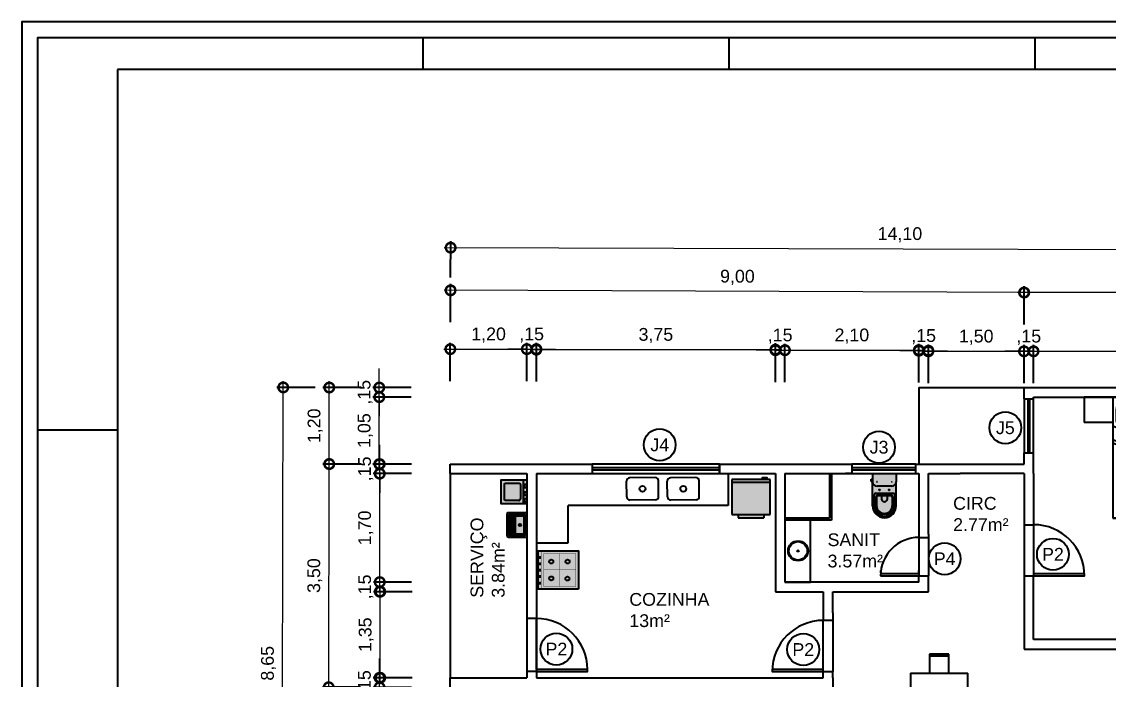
# Model space of a CAD drawing. Header units: metres. Extents: x -202116 to 907, y 1 to 978226.
# Drawn here: x -6.03 to 11.01, y 17.83 to 28.13 of the extents above; entities that cross this region are included whole.
import ezdxf
from ezdxf.enums import TextEntityAlignment as Align

# ---------------------------------------------------------------- set-up
doc = ezdxf.new("R2010")
doc.units = ezdxf.units.M
doc.header["$LTSCALE"] = 0.25
doc.linetypes.add('DIVIDE', pattern=[31.75, 12.7, -6.35, 0, -6.35, 0, -6.35])
doc.layers.add('0_MRG_AUX', color=7, linetype='Continuous', true_color=0xecbcd1, plot=False)
for name, color, linetype in [('ARQ_ALV CT', 5, 'Continuous'), ('ARQ_ALV VS', 2, 'Continuous'), ('ARQ_ESQ CT', 30, 'Continuous'), ('ARQ_MOB 01', 1, 'Continuous'), ('ARQ_MOB 02', 2, 'Continuous'), ('ARQ_PISO', 1, 'Continuous'), ('ARQ_PROJ SUP', 1, 'DIVIDE'), ('ARQ_SAN 01', 1, 'Continuous'), ('ARQ_SAN 02', 2, 'Continuous'), ('ARQ_TXT 01', 1, 'Continuous'), ('MRG_EXTERNA', 1, 'Continuous'), ('MRG_INTERNA', 2, 'Continuous'), ('SIMB_02', 2, 'Continuous'), ('SIMB_TXT', 1, 'Continuous')]:
    doc.layers.add(name, color=color, linetype=linetype)
doc.layers.add('ARQ_COTA_AZUL', color=5, linetype='Continuous', lineweight=20, true_color=0x0000ff)
doc.styles.add('Annot_2.0mm', font='arial.ttf', dxfattribs={"height": 2})
doc.styles.add('cota', font='arial.ttf')
doc.styles.add('SIMB', font='arial.ttf')
doc.dimstyles.new('Info 01 - annot', dxfattribs={"dimtxt": 2, "dimasz": 3, "dimexe": 1, "dimexo": 1, "dimgap": 1, "dimtad": 1, "dimzin": 4, "dimtxsty": 'cota', "dimblk": 'DOTSMALL', "dimcen": 2, "dimdle": 1, "dimclrd": 256, "dimclre": 256, "dimclrt": 1, "dimazin": 2, "dimtfac": 0.09, "dimtix": 1, "dimtmove": 2, "dimatfit": 2, "dimfxl": 5, "dimfxlon": 1, "dimtolj": 1, "dimtzin": 4, "dimlwd": -1, "dimarcsym": 1})

# ---------------------------------------------------------------- blocks, each defined once
blk = doc.blocks.new('GEL60')
at = {"true_color": 0xffffff}
h = blk.add_hatch(color=7, dxfattribs=at)
h.dxf.hatch_style = 1
h.paths.add_polyline_path([(0.6, 0.55), (0.55, 0.55), (0.55, 0.58), (0.48, 0.58), (0.48, 0.55), (0, 0.55), (0, 0), (0.1, 0), (0.1, -0.05), (0.5, -0.05), (0.5, 0), (0.6, 0)])
at = {"layer": 'ARQ_MOB 02'}
for p, q in [((0, 0.55), (0, 0)), ((0.6, 0.55), (0, 0.55)), ((0.6, 0), (0.6, 0.55)), ((0.6, 0.5), (0, 0.5)), ((0, 0), (0.6, 0)), ((0.1, 0), (0.1, -0.05)), ((0.5, 0), (0.5, -0.05)), ((0.1, -0.05), (0.5, -0.05))]:
    blk.add_line(p, q, dxfattribs=at)
blk.add_lwpolyline([(0.55, 0.55), (0.48, 0.55), (0.48, 0.58), (0.55, 0.58)], close=True, dxfattribs=at)
blk = doc.blocks.new('fogão_01')
at = {"true_color": 0xffffff}
h = blk.add_hatch(color=7, dxfattribs=at)
h.dxf.hatch_style = 1
h.paths.add_polyline_path([(0, -0.3), (-0.632, -0.3), (-0.632, 0.3), (0, 0.3)])
blk.add_lwpolyline([(0, -0.3), (-0.632, -0.3), (-0.632, 0.3), (0, 0.3)], close=True)
for points, const_width in [([(-0.585, 0.218), (-0.615, 0.218), (-0.615, 0.176), (-0.585, 0.176)], 0.005), ([(-0.585, -0.3), (-0.585, 0.3)], 0.005), ([(-0.542, 0.261), (-0.041, 0.261), (-0.041, -0.257), (-0.54, -0.257), (-0.54, 0.261)], 0.0045), ([(-0.3, 0.261), (-0.3, -0.257)], 0.0045), ([(-0.585, 0.118), (-0.615, 0.118), (-0.615, 0.076), (-0.585, 0.076)], 0.005), ([(-0.585, 0.018), (-0.615, 0.018), (-0.615, -0.024), (-0.585, -0.024)], 0.005), ([(-0.54, 0.002), (-0.044, 0.002)], 0.0045), ([(-0.439, 0.146), (-0.453, 0.161)], 0.0045), ([(-0.438, 0.12), (-0.453, 0.105)], 0.0045), ([(-0.412, 0.147), (-0.397, 0.161)], 0.0045), ([(-0.412, 0.12), (-0.397, 0.105)], 0.0045), ([(-0.183, 0.146), (-0.197, 0.161)], 0.0045), ([(-0.182, 0.12), (-0.197, 0.105)], 0.0045), ([(-0.156, 0.147), (-0.141, 0.161)], 0.0045), ([(-0.155, 0.12), (-0.141, 0.105)], 0.0045), ([(-0.585, -0.082), (-0.615, -0.082), (-0.615, -0.124), (-0.585, -0.124)], 0.005), ([(-0.439, -0.118), (-0.453, -0.104)], 0.0045), ([(-0.438, -0.145), (-0.453, -0.16)], 0.0045), ([(-0.412, -0.118), (-0.397, -0.103)], 0.0045), ([(-0.412, -0.145), (-0.397, -0.159)], 0.0045), ([(-0.185, -0.121), (-0.2, -0.106)], 0.0045), ([(-0.185, -0.148), (-0.199, -0.162)], 0.0045), ([(-0.158, -0.121), (-0.144, -0.106)], 0.0045), ([(-0.158, -0.147), (-0.144, -0.162)], 0.0045), ([(-0.585, -0.182), (-0.615, -0.182), (-0.615, -0.224), (-0.585, -0.224)], 0.005)]:
    blk.add_lwpolyline(points, dxfattribs=dict(const_width=const_width))
for points in [[(-0.603, 0.215), (-0.603, 0.176)], [(-0.603, 0.115), (-0.603, 0.076)], [(-0.603, 0.015), (-0.603, -0.024)], [(-0.603, -0.085), (-0.603, -0.124)], [(-0.603, -0.185), (-0.603, -0.224)]]:
    blk.add_lwpolyline(points)
for centre in [(-0.425, 0.133), (-0.169, 0.133), (-0.425, -0.131), (-0.172, -0.134)]:
    blk.add_circle(centre, 0.0314)
blk = doc.blocks.new('VASO_BELL')
at = {"true_color": 0xffffff}
h = blk.add_hatch(color=7, dxfattribs=at)
h.dxf.hatch_style = 1
edge = h.paths.add_edge_path()
edge.add_line((0, 0), (0.37, 0))
edge.add_line((0.37, 0), (0.37, -0.126))
edge.add_line((0.37, -0.126), (0.37, -0.505))
edge.add_arc((0.185, -0.505), 0.185, 180, 360, ccw=False)
edge.add_line((0, -0.505), (0, -0.126))
edge.add_line((0, -0.126), (0, 0))
h = blk.add_hatch(color=7, dxfattribs=at)
h.dxf.hatch_style = 1
h.paths.add_polyline_path([(-0.007, -0.086), (-0.022, -0.086), (-0.022, -0.121), (-0.007, -0.121)])
h = blk.add_hatch(color=7, dxfattribs=at)
h.dxf.hatch_style = 1
h.paths.add_polyline_path([(0, -0.089), (-0.007, -0.089), (-0.007, -0.117), (0, -0.117)])
at = {"layer": 'ARQ_SAN 01'}
for p, q in [((0.082, -0.336), (0.288, -0.336)), ((0.056, -0.361), (0.056, -0.505)), ((0.062, -0.361), (0.062, -0.505)), ((0.082, -0.342), (0.288, -0.342)), ((0.141, -0.353), (0.141, -0.406)), ((0.229, -0.353), (0.229, -0.406)), ((0.308, -0.361), (0.308, -0.505)), ((0.314, -0.361), (0.314, -0.505))]:
    blk.add_line(p, q, dxfattribs=at)
for centre in [(0.11, -0.255), (0.26, -0.255)]:
    blk.add_circle(centre, 0.0075, dxfattribs=at)
for centre, radius, start, end in [((0.082, -0.361), 0.025, 90, 180), ((0.288, -0.361), 0.025, 0, 90), ((0.185, -0.505), 0.129, 179.7773, 0.2227), ((0.082, -0.361), 0.019, 90, 180), ((0.185, -0.499), 0.123, 182.6006, 357.3994), ((0.191, -0.592), 0.244, 91.4264, 101.8331), ((0.168, -0.406), 0.027, 180, 229.1678), ((0.185, -0.386), 0.053, 229.1678, 310.8322), ((0.179, -0.592), 0.244, 78.1669, 88.5736), ((0.202, -0.406), 0.027, 310.8322, 0), ((0.288, -0.361), 0.019, 0, 90)]:
    blk.add_arc(centre, radius, start, end, dxfattribs=at)
at = {"layer": 'ARQ_SAN 02'}
for p, q in [((0, 0), (0, -0.126)), ((0, 0), (0.37, 0)), ((0.37, 0), (0.37, -0.126)), ((-0.022, -0.086), (-0.007, -0.086)), ((-0.022, -0.121), (-0.022, -0.086)), ((-0.022, -0.121), (-0.007, -0.121)), ((-0.007, -0.121), (-0.007, -0.086)), ((0, -0.089), (-0.007, -0.089)), ((0, -0.117), (-0.007, -0.117)), ((0, -0.505), (0, -0.126)), ((0.37, -0.505), (0.37, -0.126)), ((0.026, -0.331), (0.026, -0.505)), ((0.051, -0.306), (0.319, -0.306)), ((0.301, -0.195), (0.069, -0.195)), ((0.344, -0.331), (0.344, -0.505))]:
    blk.add_line(p, q, dxfattribs=at)
for centre, radius, start, end in [((0.069, -0.126), 0.069, 180, 270), ((0.301, -0.126), 0.069, 270, 0), ((0.051, -0.331), 0.025, 90, 180), ((0.319, -0.331), 0.025, 0, 90), ((0.185, -0.505), 0.185, 180, 0), ((0.185, -0.505), 0.159, 180, 0)]:
    blk.add_arc(centre, radius, start, end, dxfattribs=at)
blk = doc.blocks.new('CAMA 180 (1)')
at = {"layer": 'ARQ_MOB 01'}
for p, q in [((0.4, 1.15), (0, 1.15)), ((0, 0.7), (0, 1.15)), ((0.4, 0.7), (0.4, 1.15)), ((1.9, 0.7), (0, 0.7)), ((0, 0.7), (0, -0.7)), ((0.452, -0.7), (1.026, 0.7)), ((0.665, -0.7), (1.239, 0.7)), ((0.718, -0.7), (1.292, 0.7)), ((1.9, -0.7), (1.9, 0.7)), ((1.9, 0.7), (1.9, -0.7)), ((0.1, 0.15), (0.1, 0.55)), ((0.2, 0.65), (0.35, 0.65)), ((0.45, 0.15), (0.45, 0.55)), ((0.2, 0.05), (0.35, 0.05)), ((0.1, -0.15), (0.1, -0.55)), ((0.2, -0.05), (0.35, -0.05)), ((0.45, -0.15), (0.45, -0.55)), ((0.2, -0.65), (0.35, -0.65)), ((0, -0.7), (1.9, -0.7)), ((0, -0.7), (0, -1.15)), ((0.4, -0.7), (0.4, -1.15)), ((0, -1.15), (0.4, -1.15))]:
    blk.add_line(p, q, dxfattribs=at)
for centre, start, end in [((0.2, 0.55), 90, 180), ((0.35, 0.55), 0, 90), ((0.2, 0.15), 180, 270), ((0.35, 0.15), 270, 0), ((0.2, -0.15), 90, 180), ((0.35, -0.15), 0, 90), ((0.2, -0.55), 180, 270), ((0.35, -0.55), 270, 0)]:
    blk.add_arc(centre, 0.1, start, end, dxfattribs=at)
blk = doc.blocks.new('PIA')
at = {"layer": 'ARQ_MOB 01'}
for p, q in [((-0.00035, 0.0002), (-0.00035, -0.0002)), ((-0.00005, 0.00025), (-0.0003, 0.00025)), ((0, 0.0002), (0, -0.0002)), ((-0.00005, -0.00025), (-0.0003, -0.00025))]:
    blk.add_line(p, q, dxfattribs=at)
blk.add_circle((-0.000175, 0), 0.0000461, dxfattribs=at)
for centre, start, end in [((-0.0003, 0.0002), 90, 180), ((-0.00005, 0.0002), 0, 90), ((-0.0003, -0.0002), 180, 270), ((-0.00005, -0.0002), 270, 0)]:
    blk.add_arc(centre, 0.00005, start, end, dxfattribs=at)
blk = doc.blocks.new('M6')
for p, q in [((-0.001238, 0), (-0.001238, 0.0003)), ((-0.001238, 0.0003), (-0.000938, 0.0003)), ((-0.001238, 0.00027), (-0.000938, 0.00027)), ((-0.000938, 0.0003), (-0.000938, 0)), ((-0.00055, 0.0003), (-0.00055, 0)), ((-0.00025, 0.0003), (-0.00055, 0.0003)), ((-0.00025, 0.00027), (-0.00055, 0.00027)), ((-0.00025, 0), (-0.00025, 0.0003)), ((0, 0), (-0.001488, 0)), ((-0.001488, -0.0009), (-0.001488, 0)), ((0, -0.0009), (0, 0)), ((-0.001488, -0.0003), (-0.001788, -0.0003)), ((-0.001788, -0.0003), (-0.001788, -0.0006)), ((-0.001757, -0.0003), (-0.001757, -0.0006)), ((0, -0.0003), (0.0003, -0.0003)), ((0.00027, -0.0003), (0.00027, -0.0006)), ((0.0003, -0.0003), (0.0003, -0.0006)), ((-0.001788, -0.0006), (-0.001488, -0.0006)), ((0.0003, -0.0006), (0, -0.0006)), ((-0.001488, -0.0009), (0, -0.0009)), ((-0.001238, -0.0009), (-0.001238, -0.0012)), ((-0.000938, -0.0012), (-0.000938, -0.0009)), ((-0.00055, -0.0012), (-0.00055, -0.0009)), ((-0.00025, -0.0009), (-0.00025, -0.0012)), ((-0.001238, -0.00117), (-0.000938, -0.00117)), ((-0.00025, -0.00117), (-0.00055, -0.00117)), ((-0.001238, -0.0012), (-0.000938, -0.0012)), ((-0.00025, -0.0012), (-0.00055, -0.0012))]:
    blk.add_line(p, q)
blk = doc.blocks.new('_DotSmall')
at = {"color": 0, "linetype": 'ByBlock', "const_width": 0.5}
blk.add_lwpolyline([(-0.0625, 0, 1), (0.0625, 0, 1)], format="xyb", close=True, dxfattribs=at)
blk = doc.blocks.new('*D47')
at = {"layer": 'ARQ_COTA_AZUL', "lineweight": -2, "transparency": 16777216}
for p, q in [((0.692, 11.31), (0.692, 10.71)), ((3.292, 11.31), (3.292, 10.71))]:
    blk.add_line(p, q, dxfattribs=at)
at = {"layer": 'ARQ_COTA_AZUL', "transparency": 16777216}
blk.add_line((3.392, 10.81), (0.592, 10.81), dxfattribs=at)
at = {"layer": 'ARQ_COTA_AZUL', "transparency": 16777216, "xscale": 0.3, "yscale": 0.3, "zscale": 0.3, "rotation": 180}
blk.add_blockref('_DotSmall', (0.692, 10.81), dxfattribs=at)
at = {"layer": 'ARQ_COTA_AZUL', "transparency": 16777216, "xscale": 0.3, "yscale": 0.3, "zscale": 0.3}
blk.add_blockref('_DotSmall', (3.292, 10.81), dxfattribs=at)
at = {"layer": 'ARQ_COTA_AZUL', "color": 1, "transparency": 16777216, "insert": (1.992, 11.03), "char_height": 0.2, "attachment_point": 5, "style": 'cota'}
blk.add_mtext('\\A1;2,60', dxfattribs=at)
blk = doc.blocks.new('*D53')
at = {"layer": 'ARQ_COTA_AZUL', "transparency": 16777216}
for p, q in [((-0.418, 17.848), (-0.418, 18.148)), ((-0.418, 17.698), (-0.418, 17.848)), ((-0.418, 17.698), (-0.418, 17.398))]:
    blk.add_line(p, q, dxfattribs=at)
at = {"layer": 'ARQ_COTA_AZUL', "lineweight": -2, "transparency": 16777216}
for p, q in [((0.082, 17.848), (-0.518, 17.848)), ((0.082, 17.698), (-0.518, 17.698))]:
    blk.add_line(p, q, dxfattribs=at)
at = {"layer": 'ARQ_COTA_AZUL', "transparency": 16777216, "xscale": 0.3, "yscale": 0.3, "zscale": 0.3}
for p, rotation in [((-0.418, 17.848), 270), ((-0.418, 17.698), 90)]:
    blk.add_blockref('_DotSmall', p, dxfattribs=dict(at, rotation=rotation))
at = {"layer": 'ARQ_COTA_AZUL', "color": 1, "transparency": 16777216, "insert": (-0.638, 17.773), "char_height": 0.2, "attachment_point": 5, "rotation": 90, "style": 'cota'}
blk.add_mtext('\\A1;,15', dxfattribs=at)
blk = doc.blocks.new('*D54')
at = {"layer": 'ARQ_COTA_AZUL', "transparency": 16777216}
blk.add_line((-0.407, 17.748), (-0.407, 19.298), dxfattribs=at)
at = {"layer": 'ARQ_COTA_AZUL', "lineweight": -2, "transparency": 16777216}
for p, q in [((0.093, 19.198), (-0.507, 19.198)), ((0.093, 17.848), (-0.507, 17.848))]:
    blk.add_line(p, q, dxfattribs=at)
at = {"layer": 'ARQ_COTA_AZUL', "transparency": 16777216, "xscale": 0.3, "yscale": 0.3, "zscale": 0.3}
for p, rotation in [((-0.407, 19.198), 90), ((-0.407, 17.848), 270)]:
    blk.add_blockref('_DotSmall', p, dxfattribs=dict(at, rotation=rotation))
at = {"layer": 'ARQ_COTA_AZUL', "color": 1, "transparency": 16777216, "insert": (-0.627, 18.523), "char_height": 0.2, "attachment_point": 5, "rotation": 90, "style": 'cota'}
blk.add_mtext('\\A1;1,35', dxfattribs=at)
blk = doc.blocks.new('*D55')
at = {"layer": 'ARQ_COTA_AZUL', "transparency": 16777216}
for p, q in [((-0.415, 19.348), (-0.415, 19.648)), ((-0.415, 19.198), (-0.415, 19.348)), ((-0.415, 19.198), (-0.415, 18.898))]:
    blk.add_line(p, q, dxfattribs=at)
at = {"layer": 'ARQ_COTA_AZUL', "lineweight": -2, "transparency": 16777216}
for p, q in [((0.085, 19.348), (-0.515, 19.348)), ((0.085, 19.198), (-0.515, 19.198))]:
    blk.add_line(p, q, dxfattribs=at)
at = {"layer": 'ARQ_COTA_AZUL', "transparency": 16777216, "xscale": 0.3, "yscale": 0.3, "zscale": 0.3}
for p, rotation in [((-0.415, 19.348), 270), ((-0.415, 19.198), 90)]:
    blk.add_blockref('_DotSmall', p, dxfattribs=dict(at, rotation=rotation))
at = {"layer": 'ARQ_COTA_AZUL', "color": 1, "transparency": 16777216, "insert": (-0.635, 19.273), "char_height": 0.2, "attachment_point": 5, "rotation": 90, "style": 'cota'}
blk.add_mtext('\\A1;,15', dxfattribs=at)
blk = doc.blocks.new('*D56')
at = {"layer": 'ARQ_COTA_AZUL', "transparency": 16777216}
blk.add_line((-0.415, 19.248), (-0.415, 21.148), dxfattribs=at)
at = {"layer": 'ARQ_COTA_AZUL', "lineweight": -2, "transparency": 16777216}
for p, q in [((0.085, 21.048), (-0.515, 21.048)), ((0.085, 19.348), (-0.515, 19.348))]:
    blk.add_line(p, q, dxfattribs=at)
at = {"layer": 'ARQ_COTA_AZUL', "transparency": 16777216, "xscale": 0.3, "yscale": 0.3, "zscale": 0.3}
for p, rotation in [((-0.415, 21.048), 90), ((-0.415, 19.348), 270)]:
    blk.add_blockref('_DotSmall', p, dxfattribs=dict(at, rotation=rotation))
at = {"layer": 'ARQ_COTA_AZUL', "color": 1, "transparency": 16777216, "insert": (-0.635, 20.198), "char_height": 0.2, "attachment_point": 5, "rotation": 90, "style": 'cota'}
blk.add_mtext('\\A1;1,70', dxfattribs=at)
blk = doc.blocks.new('*D57')
at = {"layer": 'ARQ_COTA_AZUL', "transparency": 16777216}
for p, q in [((-0.416, 21.198), (-0.416, 21.498)), ((-0.416, 21.048), (-0.416, 21.198)), ((-0.416, 21.048), (-0.416, 20.748))]:
    blk.add_line(p, q, dxfattribs=at)
at = {"layer": 'ARQ_COTA_AZUL', "lineweight": -2, "transparency": 16777216}
for p, q in [((0.084, 21.198), (-0.516, 21.198)), ((0.084, 21.048), (-0.516, 21.048))]:
    blk.add_line(p, q, dxfattribs=at)
at = {"layer": 'ARQ_COTA_AZUL', "transparency": 16777216, "xscale": 0.3, "yscale": 0.3, "zscale": 0.3}
for p, rotation in [((-0.416, 21.198), 270), ((-0.416, 21.048), 90)]:
    blk.add_blockref('_DotSmall', p, dxfattribs=dict(at, rotation=rotation))
at = {"layer": 'ARQ_COTA_AZUL', "color": 1, "transparency": 16777216, "insert": (-0.636, 21.123), "char_height": 0.2, "attachment_point": 5, "rotation": 90, "style": 'cota'}
blk.add_mtext('\\A1;,15', dxfattribs=at)
blk = doc.blocks.new('*D58')
at = {"layer": 'ARQ_COTA_AZUL', "transparency": 16777216}
blk.add_line((-0.422, 21.098), (-0.422, 22.348), dxfattribs=at)
at = {"layer": 'ARQ_COTA_AZUL', "lineweight": -2, "transparency": 16777216}
for p, q in [((0.078, 22.248), (-0.522, 22.248)), ((0.078, 21.198), (-0.522, 21.198))]:
    blk.add_line(p, q, dxfattribs=at)
at = {"layer": 'ARQ_COTA_AZUL', "transparency": 16777216, "xscale": 0.3, "yscale": 0.3, "zscale": 0.3}
for p, rotation in [((-0.422, 22.248), 90), ((-0.422, 21.198), 270)]:
    blk.add_blockref('_DotSmall', p, dxfattribs=dict(at, rotation=rotation))
at = {"layer": 'ARQ_COTA_AZUL', "color": 1, "transparency": 16777216, "insert": (-0.642, 21.723), "char_height": 0.2, "attachment_point": 5, "rotation": 90, "style": 'cota'}
blk.add_mtext('\\A1;1,05', dxfattribs=at)
blk = doc.blocks.new('*D59')
at = {"layer": 'ARQ_COTA_AZUL', "transparency": 16777216}
for p, q in [((-0.423, 22.398), (-0.423, 22.698)), ((-0.423, 22.248), (-0.423, 22.398)), ((-0.423, 22.248), (-0.423, 21.948))]:
    blk.add_line(p, q, dxfattribs=at)
at = {"layer": 'ARQ_COTA_AZUL', "lineweight": -2, "transparency": 16777216}
for p, q in [((0.077, 22.398), (-0.523, 22.398)), ((0.077, 22.248), (-0.523, 22.248))]:
    blk.add_line(p, q, dxfattribs=at)
at = {"layer": 'ARQ_COTA_AZUL', "transparency": 16777216, "xscale": 0.3, "yscale": 0.3, "zscale": 0.3}
for p, rotation in [((-0.423, 22.398), 270), ((-0.423, 22.248), 90)]:
    blk.add_blockref('_DotSmall', p, dxfattribs=dict(at, rotation=rotation))
at = {"layer": 'ARQ_COTA_AZUL', "color": 1, "transparency": 16777216, "insert": (-0.643, 22.323), "char_height": 0.2, "attachment_point": 5, "rotation": 90, "style": 'cota'}
blk.add_mtext('\\A1;,15', dxfattribs=at)
blk = doc.blocks.new('*D62')
at = {"layer": 'ARQ_COTA_AZUL', "lineweight": -2, "transparency": 16777216}
for p, q in [((-0.708, 21.199), (-1.308, 21.2)), ((-0.716, 17.699), (-1.316, 17.7))]:
    blk.add_line(p, q, dxfattribs=at)
at = {"layer": 'ARQ_COTA_AZUL', "transparency": 16777216}
blk.add_line((-1.216, 17.6), (-1.207, 21.3), dxfattribs=at)
at = {"layer": 'ARQ_COTA_AZUL', "transparency": 16777216, "xscale": 0.3, "yscale": 0.3, "zscale": 0.3}
for p, rotation in [((-1.208, 21.2), 89.86555101301064), ((-1.216, 17.7), 269.8655510130106)]:
    blk.add_blockref('_DotSmall', p, dxfattribs=dict(at, rotation=rotation))
at = {"layer": 'ARQ_COTA_AZUL', "color": 1, "transparency": 16777216, "insert": (-1.432, 19.45), "char_height": 0.2, "attachment_point": 5, "rotation": 89.8656, "style": 'cota'}
blk.add_mtext('\\A1;3,50', dxfattribs=at)
blk = doc.blocks.new('*D63')
at = {"layer": 'ARQ_COTA_AZUL', "lineweight": -2, "transparency": 16777216}
for p, q in [((-0.707, 22.398), (-1.307, 22.398)), ((-0.707, 21.198), (-1.307, 21.198))]:
    blk.add_line(p, q, dxfattribs=at)
at = {"layer": 'ARQ_COTA_AZUL', "transparency": 16777216}
blk.add_line((-1.207, 21.098), (-1.207, 22.498), dxfattribs=at)
at = {"layer": 'ARQ_COTA_AZUL', "transparency": 16777216, "xscale": 0.3, "yscale": 0.3, "zscale": 0.3}
for p, rotation in [((-1.207, 22.398), 90), ((-1.207, 21.198), 270)]:
    blk.add_blockref('_DotSmall', p, dxfattribs=dict(at, rotation=rotation))
at = {"layer": 'ARQ_COTA_AZUL', "color": 1, "transparency": 16777216, "insert": (-1.428, 21.798), "char_height": 0.2, "attachment_point": 5, "rotation": 90, "style": 'cota'}
blk.add_mtext('\\A1;1,20', dxfattribs=at)
blk = doc.blocks.new('*D64')
at = {"layer": 'ARQ_COTA_AZUL', "lineweight": -2, "transparency": 16777216}
for p, q in [((-1.429, 22.399), (-2.029, 22.4)), ((-1.448, 13.748), (-2.048, 13.749))]:
    blk.add_line(p, q, dxfattribs=at)
at = {"layer": 'ARQ_COTA_AZUL', "transparency": 16777216}
blk.add_line((-1.948, 13.649), (-1.928, 22.5), dxfattribs=at)
at = {"layer": 'ARQ_COTA_AZUL', "transparency": 16777216, "xscale": 0.3, "yscale": 0.3, "zscale": 0.3}
for p, rotation in [((-1.929, 22.4), 89.87194185403985), ((-1.948, 13.749), 269.8719418540398)]:
    blk.add_blockref('_DotSmall', p, dxfattribs=dict(at, rotation=rotation))
at = {"layer": 'ARQ_COTA_AZUL', "color": 1, "transparency": 16777216, "insert": (-2.159, 18.075), "char_height": 0.2, "attachment_point": 5, "rotation": 89.8719, "style": 'cota'}
blk.add_mtext('\\A1;8,65', dxfattribs=at)
blk = doc.blocks.new('*D65')
at = {"layer": 'ARQ_COTA_AZUL', "lineweight": -2, "transparency": 16777216}
for p, q in [((0.692, 22.5), (0.692, 23.1)), ((1.892, 22.5), (1.892, 23.1))]:
    blk.add_line(p, q, dxfattribs=at)
at = {"layer": 'ARQ_COTA_AZUL', "transparency": 16777216}
blk.add_line((0.592, 23), (1.992, 23), dxfattribs=at)
at = {"layer": 'ARQ_COTA_AZUL', "transparency": 16777216, "xscale": 0.3, "yscale": 0.3, "zscale": 0.3, "rotation": 180}
blk.add_blockref('_DotSmall', (0.692, 23), dxfattribs=at)
at = {"layer": 'ARQ_COTA_AZUL', "transparency": 16777216, "xscale": 0.3, "yscale": 0.3, "zscale": 0.3}
blk.add_blockref('_DotSmall', (1.892, 23), dxfattribs=at)
at = {"layer": 'ARQ_COTA_AZUL', "color": 1, "transparency": 16777216, "insert": (1.292, 23.22), "char_height": 0.2, "attachment_point": 5, "style": 'cota'}
blk.add_mtext('\\A1;1,20', dxfattribs=at)
blk = doc.blocks.new('*D66')
at = {"layer": 'ARQ_COTA_AZUL', "lineweight": -2, "transparency": 16777216}
for p, q in [((1.892, 22.5), (1.892, 23.1)), ((2.042, 22.5), (2.042, 23.1))]:
    blk.add_line(p, q, dxfattribs=at)
at = {"layer": 'ARQ_COTA_AZUL', "transparency": 16777216}
for p, q in [((1.892, 23), (1.592, 23)), ((1.892, 23), (2.042, 23)), ((2.042, 23), (2.342, 23))]:
    blk.add_line(p, q, dxfattribs=at)
at = {"layer": 'ARQ_COTA_AZUL', "transparency": 16777216, "xscale": 0.3, "yscale": 0.3, "zscale": 0.3}
blk.add_blockref('_DotSmall', (1.892, 23), dxfattribs=at)
at = {"layer": 'ARQ_COTA_AZUL', "transparency": 16777216, "xscale": 0.3, "yscale": 0.3, "zscale": 0.3, "rotation": 180}
blk.add_blockref('_DotSmall', (2.042, 23), dxfattribs=at)
at = {"layer": 'ARQ_COTA_AZUL', "color": 1, "transparency": 16777216, "insert": (1.967, 23.22), "char_height": 0.2, "attachment_point": 5, "style": 'cota'}
blk.add_mtext('\\A1;,15', dxfattribs=at)
blk = doc.blocks.new('*D67')
at = {"layer": 'ARQ_COTA_AZUL', "lineweight": -2, "transparency": 16777216}
for p, q in [((2.042, 22.492), (2.042, 23.092)), ((5.792, 22.492), (5.792, 23.092))]:
    blk.add_line(p, q, dxfattribs=at)
at = {"layer": 'ARQ_COTA_AZUL', "transparency": 16777216}
blk.add_line((1.942, 22.992), (5.892, 22.992), dxfattribs=at)
at = {"layer": 'ARQ_COTA_AZUL', "transparency": 16777216, "xscale": 0.3, "yscale": 0.3, "zscale": 0.3, "rotation": 180}
blk.add_blockref('_DotSmall', (2.042, 22.992), dxfattribs=at)
at = {"layer": 'ARQ_COTA_AZUL', "transparency": 16777216, "xscale": 0.3, "yscale": 0.3, "zscale": 0.3}
blk.add_blockref('_DotSmall', (5.792, 22.992), dxfattribs=at)
at = {"layer": 'ARQ_COTA_AZUL', "color": 1, "transparency": 16777216, "insert": (3.917, 23.213), "char_height": 0.2, "attachment_point": 5, "style": 'cota'}
blk.add_mtext('\\A1;3,75', dxfattribs=at)
blk = doc.blocks.new('*D68')
at = {"layer": 'ARQ_COTA_AZUL', "lineweight": -2, "transparency": 16777216}
for p, q in [((5.792, 22.483), (5.792, 23.083)), ((5.942, 22.483), (5.942, 23.083))]:
    blk.add_line(p, q, dxfattribs=at)
at = {"layer": 'ARQ_COTA_AZUL', "transparency": 16777216}
for p, q in [((5.792, 22.983), (5.492, 22.983)), ((5.792, 22.983), (5.942, 22.983)), ((5.942, 22.983), (6.242, 22.983))]:
    blk.add_line(p, q, dxfattribs=at)
at = {"layer": 'ARQ_COTA_AZUL', "transparency": 16777216, "xscale": 0.3, "yscale": 0.3, "zscale": 0.3}
blk.add_blockref('_DotSmall', (5.792, 22.983), dxfattribs=at)
at = {"layer": 'ARQ_COTA_AZUL', "transparency": 16777216, "xscale": 0.3, "yscale": 0.3, "zscale": 0.3, "rotation": 180}
blk.add_blockref('_DotSmall', (5.942, 22.983), dxfattribs=at)
at = {"layer": 'ARQ_COTA_AZUL', "color": 1, "transparency": 16777216, "insert": (5.867, 23.204), "char_height": 0.2, "attachment_point": 5, "style": 'cota'}
blk.add_mtext('\\A1;,15', dxfattribs=at)
blk = doc.blocks.new('*D69')
at = {"layer": 'ARQ_COTA_AZUL', "lineweight": -2, "transparency": 16777216}
for p, q in [((5.942, 22.484), (5.942, 23.084)), ((8.042, 22.484), (8.042, 23.084))]:
    blk.add_line(p, q, dxfattribs=at)
at = {"layer": 'ARQ_COTA_AZUL', "transparency": 16777216}
blk.add_line((5.842, 22.984), (8.142, 22.984), dxfattribs=at)
at = {"layer": 'ARQ_COTA_AZUL', "transparency": 16777216, "xscale": 0.3, "yscale": 0.3, "zscale": 0.3, "rotation": 180}
blk.add_blockref('_DotSmall', (5.942, 22.984), dxfattribs=at)
at = {"layer": 'ARQ_COTA_AZUL', "transparency": 16777216, "xscale": 0.3, "yscale": 0.3, "zscale": 0.3}
blk.add_blockref('_DotSmall', (8.042, 22.984), dxfattribs=at)
at = {"layer": 'ARQ_COTA_AZUL', "color": 1, "transparency": 16777216, "insert": (6.992, 23.204), "char_height": 0.2, "attachment_point": 5, "style": 'cota'}
blk.add_mtext('\\A1;2,10', dxfattribs=at)
blk = doc.blocks.new('*D70')
at = {"layer": 'ARQ_COTA_AZUL', "lineweight": -2, "transparency": 16777216}
for p, q in [((8.042, 22.475), (8.042, 23.075)), ((8.192, 22.475), (8.192, 23.075))]:
    blk.add_line(p, q, dxfattribs=at)
at = {"layer": 'ARQ_COTA_AZUL', "transparency": 16777216}
for p, q in [((8.042, 22.975), (7.742, 22.975)), ((8.042, 22.975), (8.192, 22.975)), ((8.192, 22.975), (8.492, 22.975))]:
    blk.add_line(p, q, dxfattribs=at)
at = {"layer": 'ARQ_COTA_AZUL', "transparency": 16777216, "xscale": 0.3, "yscale": 0.3, "zscale": 0.3}
blk.add_blockref('_DotSmall', (8.042, 22.975), dxfattribs=at)
at = {"layer": 'ARQ_COTA_AZUL', "transparency": 16777216, "xscale": 0.3, "yscale": 0.3, "zscale": 0.3, "rotation": 180}
blk.add_blockref('_DotSmall', (8.192, 22.975), dxfattribs=at)
at = {"layer": 'ARQ_COTA_AZUL', "color": 1, "transparency": 16777216, "insert": (8.117, 23.195), "char_height": 0.2, "attachment_point": 5, "style": 'cota'}
blk.add_mtext('\\A1;,15', dxfattribs=at)
blk = doc.blocks.new('*D71')
at = {"layer": 'ARQ_COTA_AZUL', "lineweight": -2, "transparency": 16777216}
for p, q in [((8.192, 22.466), (8.192, 23.066)), ((9.692, 22.466), (9.692, 23.066))]:
    blk.add_line(p, q, dxfattribs=at)
at = {"layer": 'ARQ_COTA_AZUL', "transparency": 16777216}
blk.add_line((8.092, 22.966), (9.792, 22.966), dxfattribs=at)
at = {"layer": 'ARQ_COTA_AZUL', "transparency": 16777216, "xscale": 0.3, "yscale": 0.3, "zscale": 0.3, "rotation": 180}
blk.add_blockref('_DotSmall', (8.192, 22.966), dxfattribs=at)
at = {"layer": 'ARQ_COTA_AZUL', "transparency": 16777216, "xscale": 0.3, "yscale": 0.3, "zscale": 0.3}
blk.add_blockref('_DotSmall', (9.692, 22.966), dxfattribs=at)
at = {"layer": 'ARQ_COTA_AZUL', "color": 1, "transparency": 16777216, "insert": (8.942, 23.186), "char_height": 0.2, "attachment_point": 5, "style": 'cota'}
blk.add_mtext('\\A1;1,50', dxfattribs=at)
blk = doc.blocks.new('*D72')
at = {"layer": 'ARQ_COTA_AZUL', "lineweight": -2, "transparency": 16777216}
for p, q in [((9.692, 22.466), (9.692, 23.066)), ((9.842, 22.466), (9.842, 23.066))]:
    blk.add_line(p, q, dxfattribs=at)
at = {"layer": 'ARQ_COTA_AZUL', "transparency": 16777216}
for p, q in [((9.692, 22.966), (9.392, 22.966)), ((9.842, 22.966), (9.692, 22.966)), ((9.842, 22.966), (10.142, 22.966))]:
    blk.add_line(p, q, dxfattribs=at)
at = {"layer": 'ARQ_COTA_AZUL', "transparency": 16777216, "xscale": 0.3, "yscale": 0.3, "zscale": 0.3}
blk.add_blockref('_DotSmall', (9.692, 22.966), dxfattribs=at)
at = {"layer": 'ARQ_COTA_AZUL', "transparency": 16777216, "xscale": 0.3, "yscale": 0.3, "zscale": 0.3, "rotation": 180}
blk.add_blockref('_DotSmall', (9.842, 22.966), dxfattribs=at)
at = {"layer": 'ARQ_COTA_AZUL', "color": 1, "transparency": 16777216, "insert": (9.767, 23.186), "char_height": 0.2, "attachment_point": 5, "style": 'cota'}
blk.add_mtext('\\A1;,15', dxfattribs=at)
blk = doc.blocks.new('*D73')
at = {"layer": 'ARQ_COTA_AZUL', "lineweight": -2, "transparency": 16777216}
for p, q in [((9.842, 22.466), (9.842, 23.066)), ((13.342, 22.466), (13.342, 23.066))]:
    blk.add_line(p, q, dxfattribs=at)
at = {"layer": 'ARQ_COTA_AZUL', "transparency": 16777216}
blk.add_line((9.742, 22.966), (13.442, 22.966), dxfattribs=at)
at = {"layer": 'ARQ_COTA_AZUL', "transparency": 16777216, "xscale": 0.3, "yscale": 0.3, "zscale": 0.3, "rotation": 180}
blk.add_blockref('_DotSmall', (9.842, 22.966), dxfattribs=at)
at = {"layer": 'ARQ_COTA_AZUL', "transparency": 16777216, "xscale": 0.3, "yscale": 0.3, "zscale": 0.3}
blk.add_blockref('_DotSmall', (13.342, 22.966), dxfattribs=at)
at = {"layer": 'ARQ_COTA_AZUL', "color": 1, "transparency": 16777216, "insert": (11.592, 23.187), "char_height": 0.2, "attachment_point": 5, "style": 'cota'}
blk.add_mtext('\\A1;3,50', dxfattribs=at)
blk = doc.blocks.new('*D78')
at = {"layer": 'ARQ_COTA_AZUL', "transparency": 16777216}
blk.add_line((13.592, 23.887), (9.592, 23.887), dxfattribs=at)
at = {"layer": 'ARQ_COTA_AZUL', "lineweight": -2, "transparency": 16777216}
for p, q in [((9.692, 23.387), (9.692, 23.987)), ((13.492, 23.387), (13.492, 23.987))]:
    blk.add_line(p, q, dxfattribs=at)
at = {"layer": 'ARQ_COTA_AZUL', "transparency": 16777216, "xscale": 0.3, "yscale": 0.3, "zscale": 0.3, "rotation": 180}
blk.add_blockref('_DotSmall', (9.692, 23.887), dxfattribs=at)
at = {"layer": 'ARQ_COTA_AZUL', "transparency": 16777216, "xscale": 0.3, "yscale": 0.3, "zscale": 0.3}
blk.add_blockref('_DotSmall', (13.492, 23.887), dxfattribs=at)
at = {"layer": 'ARQ_COTA_AZUL', "color": 1, "transparency": 16777216, "insert": (11.592, 24.107), "char_height": 0.2, "attachment_point": 5, "style": 'cota'}
blk.add_mtext('\\A1;3,80', dxfattribs=at)
blk = doc.blocks.new('*D79')
at = {"layer": 'ARQ_COTA_AZUL', "transparency": 16777216}
blk.add_line((9.796, 23.887), (0.596, 23.922), dxfattribs=at)
at = {"layer": 'ARQ_COTA_AZUL', "lineweight": -2, "transparency": 16777216}
for p, q in [((0.694, 23.422), (0.696, 24.022)), ((9.694, 23.387), (9.696, 23.987))]:
    blk.add_line(p, q, dxfattribs=at)
at = {"layer": 'ARQ_COTA_AZUL', "transparency": 16777216, "xscale": 0.3, "yscale": 0.3, "zscale": 0.3}
for p, rotation in [((0.696, 23.922), 179.7809089028951), ((9.696, 23.887), 359.7809089028951)]:
    blk.add_blockref('_DotSmall', p, dxfattribs=dict(at, rotation=rotation))
at = {"layer": 'ARQ_COTA_AZUL', "color": 1, "transparency": 16777216, "insert": (5.196, 24.125), "char_height": 0.2, "attachment_point": 5, "rotation": 359.7809, "style": 'cota'}
blk.add_mtext('\\A1;9,00', dxfattribs=at)
blk = doc.blocks.new('*D80')
at = {"layer": 'ARQ_COTA_AZUL', "transparency": 16777216}
blk.add_line((0.597, 24.591), (14.894, 24.555), dxfattribs=at)
at = {"layer": 'ARQ_COTA_AZUL', "lineweight": -2, "transparency": 16777216}
for p, q in [((0.696, 24.122), (0.698, 24.691)), ((14.793, 24.086), (14.794, 24.655))]:
    blk.add_line(p, q, dxfattribs=at)
at = {"layer": 'ARQ_COTA_AZUL', "transparency": 16777216, "xscale": 0.3, "yscale": 0.3, "zscale": 0.3}
for p, rotation in [((0.697, 24.591), 179.8541102347164), ((14.794, 24.555), 359.8541102347164)]:
    blk.add_blockref('_DotSmall', p, dxfattribs=dict(at, rotation=rotation))
at = {"layer": 'ARQ_COTA_AZUL', "color": 1, "transparency": 16777216, "insert": (7.746, 24.793), "char_height": 0.2, "attachment_point": 5, "rotation": 359.8541, "style": 'cota'}
blk.add_mtext('\\A1;14,10', dxfattribs=at)
blk = doc.blocks.new('tanque_05')
at = {"true_color": 0xffffff}
h = blk.add_hatch(color=7, dxfattribs=at)
h.dxf.hatch_style = 1
edge = h.paths.add_edge_path()
edge.add_line((-0.000269, -0.000492), (0.000269, -0.000492))
edge.add_arc((0.000269, -0.000461), 0.0000304, 270, 360)
edge.add_line((0.000299, -0.000461), (0.000299, -0.00001))
edge.add_arc((0.000289, -0.00001), 0.0000101, 0, 90)
edge.add_line((0.000289, 0), (-0.000289, 0))
edge.add_arc((-0.000289, -0.00001), 0.0000101, 90, 180)
edge.add_line((-0.000299, -0.00001), (-0.000299, -0.000461))
edge.add_arc((-0.000269, -0.000461), 0.0000304, 180, 270)
for p, q in [((-0.000258, -0.000325), (0.000258, -0.000325)), ((0.000258, -0.000331), (-0.000258, -0.000331)), ((-0.000258, -0.000345), (0.000258, -0.000345)), ((0.000258, -0.000351), (-0.000258, -0.000351)), ((-0.000258, -0.000365), (0.000258, -0.000365)), ((0.000258, -0.000372), (-0.000258, -0.000372)), ((-0.000258, -0.000386), (0.000258, -0.000386)), ((0.000258, -0.000392), (-0.000258, -0.000392)), ((-0.000258, -0.000406), (0.000258, -0.000406)), ((0.000258, -0.000412), (-0.000258, -0.000412)), ((-0.000258, -0.000426), (0.000258, -0.000426)), ((-0.000251, -0.000447), (0.000251, -0.000447))]:
    blk.add_line(p, q)
for points in [[(-0.000269, -0.000492), (0.000269, -0.000492, 0.414214), (0.000299, -0.000461), (0.000299, -0.00001, 0.414214), (0.000289, 0), (-0.000289, 0, 0.414214), (-0.000299, -0.00001), (-0.000299, -0.000461, 0.414214)], [(-0.000198, -0.000289), (0.000198, -0.000289, 0.414214), (0.000218, -0.000269), (0.000218, -0.000086, 0.414214), (0.000198, -0.000066), (-0.000198, -0.000066, 0.414214), (-0.000218, -0.000086), (-0.000218, -0.000269, 0.414214)]]:
    blk.add_lwpolyline(points, format="xyb", close=True)
for points in [[(0.000258, -0.000281), (0.000258, -0.000061, 0.414214), (0.000238, -0.000041), (-0.000238, -0.000041, 0.414214), (-0.000258, -0.000061), (-0.000258, -0.000281)], [(-0.000258, -0.000282), (-0.000258, -0.000301, 0.414214), (-0.000248, -0.000311), (-0.000236, -0.000311), (0.000234, -0.000311), (0.000248, -0.000311, 0.414214), (0.000258, -0.000301), (0.000258, -0.000282)], [(-0.000258, -0.000309), (-0.000258, -0.000431, 0.414214), (-0.000238, -0.000451), (0.000238, -0.000451, 0.414214), (0.000258, -0.000431), (0.000258, -0.000309, 0.414214)]]:
    blk.add_lwpolyline(points, format="xyb")
blk.add_lwpolyline([(0.000258, -0.000432), (-0.000258, -0.000432)])
blk.add_circle((0, -0.000172), 0.0000284)
blk = doc.blocks.new('maq. lavar_02 (1)')
at = {"true_color": 0xffffff}
h = blk.add_hatch(color=7, dxfattribs=at)
h.dxf.hatch_style = 1
h.paths.add_polyline_path([(0.75, 0), (0, 0), (0, 0.8), (0.75, 0.8)])
for points in [[(0.75, 0), (0, 0), (0, 0.8), (0.75, 0.8), (0.75, 0)], [(0, 0.1), (0.75, 0.1)]]:
    blk.add_lwpolyline(points)
blk.add_lwpolyline([(0.1, 0.245), (0.1, 0.65, -0.414214), (0.15, 0.7), (0.6, 0.7, -0.414214), (0.65, 0.65), (0.65, 0.25, -0.414214), (0.6, 0.2), (0.147, 0.2)], format="xyb")
for points in [[(0.052, 0.02), (0.052, 0.078), (0.167, 0.078), (0.167, 0.02)], [(0.26, 0.02), (0.26, 0.078), (0.376, 0.078), (0.376, 0.02)], [(0.5, 0.02), (0.5, 0.078), (0.615, 0.078), (0.615, 0.02)]]:
    blk.add_lwpolyline(points, close=True)
blk.add_arc((0.15, 0.25), 0.05, 173.8325, 273.1265)
blk = doc.blocks.new('FORMATO_A2mmD')
at = {"layer": '0_MRG_AUX'}
blk.add_lwpolyline([(5, -5), (5, 425), (-599, 425), (-599, -5)], close=True, dxfattribs=at)
at = {"layer": 'MRG_EXTERNA'}
blk.add_lwpolyline([(0, 0), (0, 420), (-594, 420), (-594, 0)], close=True, dxfattribs=at)
at = {"layer": 'MRG_INTERNA'}
for p, q in [((-473, 410), (-473, 420)), ((-377, 410), (-377, 420)), ((-377, 410), (-377, 420)), ((-281, 410), (-281, 420)), ((-569, 297), (-594, 297))]:
    blk.add_line(p, q, dxfattribs=at)
blk.add_lwpolyline([(-569, 410), (-569, 10), (-10, 10), (-10, 410)], close=True, dxfattribs=at)
blk = doc.blocks.new('COD_ESQ')
at = {"layer": 'SIMB_02'}
blk.add_circle((0, 0), 2.5, dxfattribs=at)
at = {"layer": 'SIMB_TXT', "style": 'SIMB'}
blk.add_attdef('CDESQ', text='', height=2, dxfattribs=at).set_placement((0, 0), align=Align.MIDDLE_CENTER)

msp = doc.modelspace()

# ---------------------------------------------------------------- linework, layer by layer
at = {"layer": 'ARQ_ALV CT'}
for p, q in [((9.692, 22.398), (13.492, 22.398)), ((9.692, 22.223), (9.692, 22.398)), ((9.842, 22.248), (13.342, 22.248)), ((9.842, 22.223), (9.842, 22.248)), ((9.692, 21.198), (9.692, 21.373)), ((9.842, 21.048), (9.842, 21.373)), ((0.692, 21.198), (2.917, 21.198)), ((0.692, 21.048), (0.692, 21.198)), ((4.917, 21.198), (6.992, 21.198)), ((7.992, 21.198), (8.692, 21.198)), ((8.692, 21.198), (9.692, 21.198)), ((0.692, 21.048), (1.892, 21.048)), ((0.692, 21.048), (1.892, 21.048)), ((1.892, 21.048), (1.892, 18.818)), ((1.892, 20.967), (1.892, 20.567)), ((2.042, 21.048), (2.042, 17.848)), ((2.042, 21.048), (2.917, 21.048)), ((2.042, 21.048), (2.917, 21.048)), ((4.917, 21.048), (5.792, 21.048)), ((4.917, 21.048), (5.792, 21.048)), ((5.792, 21.048), (5.792, 19.348)), ((5.942, 21.048), (5.942, 19.348)), ((5.942, 21.048), (6.992, 21.048)), ((5.942, 21.048), (6.992, 21.048)), ((5.942, 21.048), (6.642, 21.048)), ((6.992, 21.048), (6.892, 21.048)), ((7.992, 21.048), (8.042, 21.048)), ((7.992, 21.048), (8.042, 21.048)), ((8.042, 21.048), (8.042, 20.098)), ((8.192, 20.098), (8.192, 21.048)), ((8.192, 21.048), (8.692, 21.048)), ((9.692, 21.048), (8.692, 21.048)), ((9.692, 21.048), (9.692, 20.248)), ((9.842, 21.048), (9.842, 20.248)), ((1.892, 20.684), (1.892, 20.664)), ((9.692, 20.248), (9.842, 20.248)), ((8.042, 20.098), (8.042, 20.048)), ((8.042, 20.048), (8.192, 20.048)), ((8.192, 20.098), (8.192, 20.048)), ((8.042, 19.528), (8.042, 19.498)), ((8.042, 19.348), (8.042, 19.448)), ((8.042, 19.448), (8.192, 19.448)), ((8.192, 19.348), (8.192, 19.448)), ((9.692, 19.448), (9.692, 18.448)), ((9.692, 19.448), (9.842, 19.448)), ((9.842, 19.528), (9.842, 19.498)), ((9.842, 18.448), (9.842, 19.448)), ((5.792, 19.348), (5.792, 19.198)), ((6.542, 19.348), (5.942, 19.348)), ((5.942, 19.348), (6.342, 19.348)), ((6.692, 19.348), (6.542, 19.348)), ((8.042, 19.348), (6.692, 19.348)), ((8.192, 19.198), (8.192, 19.348)), ((5.792, 19.198), (6.542, 19.198)), ((6.542, 19.198), (6.542, 18.865)), ((6.692, 19.198), (8.192, 19.198)), ((6.692, 18.865), (6.692, 19.198)), ((1.892, 18.818), (1.892, 18.778)), ((2.042, 18.778), (1.892, 18.778)), ((6.542, 18.865), (6.542, 18.748)), ((6.692, 18.865), (6.692, 18.748)), ((6.692, 18.748), (6.542, 18.748)), ((9.692, 18.448), (9.692, 18.298)), ((13.342, 18.448), (9.842, 18.448)), ((9.692, 18.298), (13.492, 18.298)), ((2.042, 17.948), (1.892, 17.948)), ((1.892, 17.948), (1.892, 17.848)), ((6.542, 17.848), (6.542, 17.948)), ((6.542, 17.948), (6.692, 17.948)), ((6.692, 17.848), (6.692, 17.948)), ((0.692, 17.698), (0.692, 17.848)), ((0.692, 17.848), (1.892, 17.848)), ((2.042, 17.848), (6.542, 17.848)), ((2.042, 17.848), (3.442, 17.848)), ((3.442, 17.848), (3.442, 17.848)), ((3.442, 17.848), (6.542, 17.848)), ((6.692, 17.848), (6.692, 17.698))]:
    msp.add_line(p, q, dxfattribs=at)
at = {"layer": 'ARQ_ALV VS'}
for p, q in [((9.692, 22.223), (9.842, 22.223)), ((9.692, 22.223), (9.692, 21.373)), ((9.842, 21.373), (9.842, 22.223)), ((9.692, 21.373), (9.842, 21.373)), ((9.692, 21.373), (9.842, 21.373)), ((2.917, 21.198), (2.917, 21.048)), ((4.917, 21.198), (2.917, 21.198)), ((4.917, 21.198), (4.917, 21.048)), ((4.917, 21.048), (4.917, 21.198)), ((6.992, 21.198), (6.992, 21.048)), ((7.992, 21.198), (6.992, 21.198)), ((7.992, 21.198), (7.992, 21.048)), ((2.917, 21.048), (4.917, 21.048)), ((6.992, 21.048), (7.992, 21.048))]:
    msp.add_line(p, q, dxfattribs=at)
at = {"layer": 'ARQ_ESQ CT'}
for p, q in [((9.752, 22.223), (9.752, 21.373)), ((9.782, 21.373), (9.782, 22.223)), ((4.917, 21.138), (2.917, 21.138)), ((7.992, 21.138), (6.992, 21.138)), ((2.917, 21.108), (4.917, 21.108)), ((6.642, 21.048), (6.642, 20.348)), ((6.672, 21.048), (6.672, 20.318)), ((6.992, 21.108), (7.992, 21.108)), ((6.642, 20.348), (5.942, 20.348)), ((6.672, 20.318), (5.942, 20.318)), ((7.442, 19.528), (7.442, 19.498)), ((8.042, 19.478), (7.442, 19.478)), ((7.442, 19.448), (8.042, 19.448)), ((8.042, 19.498), (8.042, 19.528))]:
    msp.add_line(p, q, dxfattribs=at)
for points in [[(9.842, 19.478), (9.842, 19.448), (10.642, 19.448), (10.642, 19.478)], [(2.042, 17.978), (2.042, 17.948), (2.842, 17.948), (2.842, 17.978)], [(6.542, 17.948), (6.542, 17.978), (5.742, 17.978), (5.742, 17.948)]]:
    msp.add_lwpolyline(points, close=True, dxfattribs=at)
at = {"layer": 'ARQ_MOB 01'}
msp.add_line((6.342, 19.348), (6.342, 20.318), dxfattribs=at)
at = {"layer": 'ARQ_PISO'}
for p, q in [((0.692, 21.048), (0.692, 17.848)), ((9.692, 20.248), (9.692, 20.218)), ((9.692, 20.218), (9.692, 19.478)), ((9.842, 20.248), (9.842, 20.218)), ((9.842, 20.218), (9.842, 19.478)), ((8.042, 20.048), (8.042, 19.448)), ((8.192, 20.048), (8.192, 19.448)), ((9.692, 19.478), (9.692, 19.448)), ((9.842, 19.528), (9.842, 19.498)), ((1.892, 18.778), (1.892, 17.948)), ((2.042, 17.978), (2.042, 18.778)), ((6.542, 17.948), (6.542, 18.748)), ((6.542, 17.978), (6.542, 18.748)), ((6.692, 18.748), (6.692, 17.948))]:
    msp.add_line(p, q, dxfattribs=at)
for centre, radius, start, end in [((9.842, 19.448), 0.8, 0, 90), ((8.042, 19.448), 0.6, 90, 180.0226), ((2.042, 17.978), 0.8, 0, 90), ((6.542, 17.948), 0.8, 90, 180)]:
    msp.add_arc(centre, radius, start, end, dxfattribs=at)
at = {"layer": 'ARQ_PROJ SUP'}
for q in [(9.692, 22.398), (8.042, 21.198)]:
    msp.add_line((8.042, 22.398), q, dxfattribs=at)
at = {"layer": 'ARQ_SAN 01'}
for radius in [0.157, 0.144, 0.0114]:
    msp.add_circle((6.147, 19.838), radius, dxfattribs=at)
at = {"layer": 'ARQ_SAN 02'}
for p, q in [((5.051, 21.048), (5.051, 20.548)), ((2.542, 19.962), (2.542, 20.548)), ((5.051, 20.548), (2.542, 20.548)), ((2.042, 19.962), (2.542, 19.962))]:
    msp.add_line(p, q, dxfattribs=at)

# ---------------------------------------------------------------- block references
at = {"layer": 'ARQ_ALV CT', "xscale": 0.05, "yscale": 0.05, "zscale": 0.05}
msp.add_blockref('FORMATO_A2mmD', (23.918, 6.882), dxfattribs=at)
at = {"layer": 'ARQ_ALV CT', "xscale": 0.1, "yscale": 0.1, "zscale": 0.1}
for p, values in [((9.399, 21.768), {'CDESQ': 'J5'}), ((3.977, 21.5), {'CDESQ': 'J4'}), ((7.418, 21.463), {'CDESQ': 'J3'}), ((8.447, 19.714), {'CDESQ': 'P4'}), ((10.146, 19.784), {'CDESQ': 'P2'}), ((2.356, 18.298), {'CDESQ': 'P2'}), ((6.229, 18.291), {'CDESQ': 'P2'})]:
    msp.add_blockref('COD_ESQ', p, dxfattribs=at).add_auto_attribs(values)
at = {"layer": 'ARQ_ALV CT'}
for p in [(7.386, 20.922), (7.618, 20.922), (7.442, 19.498)]:
    msp.add_blockref('PIA', p, dxfattribs=at)
at = {"layer": 'ARQ_MOB 01', "rotation": 270}
msp.add_blockref('CAMA 180 (1)', (11.786, 22.248), dxfattribs=at)
at = {"layer": 'ARQ_MOB 01'}
for name, p in [('GEL60', (5.11, 20.407)), ('VASO_BELL', (7.317, 21.048)), ('fogão_01', (2.701, 19.537))]:
    msp.add_blockref(name, p, dxfattribs=at)
for name, p, xscale, yscale, zscale, rotation in [('maq. lavar_02 (1)', (1.892, 20.575), 0.5, 0.5, 0.5, 90), ('M6', (8.811, 16.432), 1000, 1000, 1000, 270)]:
    msp.add_blockref(name, p, dxfattribs=dict(at, xscale=xscale, yscale=yscale, zscale=zscale, rotation=rotation))
at = {"layer": 'ARQ_SAN 01'}
for name, p, xscale, yscale, zscale, rotation in [('PIA', (3.71, 20.636), 1000, 1000, 1000, 270.75075019027), ('PIA', (4.349, 20.636), 1000, 1000, 1000, 270.75075019027), ('tanque_05', (1.892, 20.245), 635, 635, 635, 270)]:
    msp.add_blockref(name, p, dxfattribs=dict(at, xscale=xscale, yscale=yscale, zscale=zscale, rotation=rotation))

# ---------------------------------------------------------------- texts
at = {"layer": 'ARQ_TXT 01', "char_height": 0.2, "attachment_point": 1, "style": 'Annot_2.0mm'}
for s, insert, width in [('CIRC\\P2.77m²', (8.58, 20.683), 1.00291), ('SANIT\\P3.57m²', (6.61, 20.112), 0.26069), ('COZINHA\\P13m²', (3.5, 19.177), 0.6373)]:
    msp.add_mtext(s, dxfattribs=dict(at, insert=insert, width=width))
at = {"layer": 'ARQ_TXT 01', "insert": (1.01, 19.103), "char_height": 0.2, "width": 0.6373, "attachment_point": 1, "rotation": 90, "style": 'Annot_2.0mm'}
msp.add_mtext('SERVIÇO\\P3.84m²', dxfattribs=at)

# ---------------------------------------------------------------- dimensions: what is measured, and where the dimension line sits
at = {"layer": 'ARQ_COTA_AZUL'}
for p1, p2, distance, picture, middle in [((0.696, 24.022), (14.792, 23.986), 0.569, '*D80', (7.746, 24.793)), ((9.692, 23.066), (0.692, 23.1), -0.821, '*D79', (5.196, 24.125)), ((-1.327, 13.747), (-1.307, 22.398), 0.621, '*D64', (-2.159, 18.075)), ((-0.53, 17.698), (-0.522, 21.198), 0.686, '*D62', (-1.432, 19.45))]:
    dim = msp.add_aligned_dim(p1=p1, p2=p2, distance=distance, dimstyle='Info 01 - annot', dxfattribs=at)
    dim.commit()
    dim.dimension.update_dxf_attribs({"geometry": picture, "text_midpoint": middle})
for base, p1, p2, picture, middle in [((9.692, 23.887), (13.492, 23.049), (9.692, 23.049), '*D78', (11.592, 24.107)), ((1.892, 23), (0.692, 21.048), (1.892, 21.048), '*D65', (1.292, 23.22)), ((2.042, 23), (1.892, 21.048), (2.042, 21.048), '*D66', (1.967, 23.22)), ((5.792, 22.992), (2.042, 21.048), (5.792, 21.048), '*D67', (3.917, 23.213)), ((5.942, 22.983), (5.792, 21.048), (5.942, 21.048), '*D68', (5.867, 23.204)), ((8.042, 22.984), (5.942, 21.048), (8.042, 21.048), '*D69', (6.992, 23.204)), ((8.192, 22.975), (8.042, 21.048), (8.192, 21.048), '*D70', (8.117, 23.195)), ((9.692, 22.966), (8.192, 21.048), (9.692, 21.048), '*D71', (8.942, 23.186)), ((9.692, 22.966), (9.842, 22.248), (9.692, 22.223), '*D72', (9.767, 23.186)), ((13.342, 22.966), (9.842, 22.248), (13.342, 22.248), '*D73', (11.592, 23.187)), ((0.692, 10.81), (3.292, 17.869), (0.692, 17.869), '*D47', (1.992, 11.03))]:
    dim = msp.add_linear_dim(base=base, p1=p1, p2=p2, dimstyle='Info 01 - annot', dxfattribs=at)
    dim.commit()
    dim.dimension.update_dxf_attribs({"geometry": picture, "text_midpoint": middle})
for base, p1, p2, picture, middle in [((-0.423, 22.398), (9.842, 22.248), (9.842, 22.398), '*D59', (-0.643, 22.323)), ((-1.207, 22.398), (-0.522, 21.198), (-0.523, 22.398), '*D63', (-1.428, 21.798)), ((-0.422, 22.248), (9.692, 21.198), (9.692, 22.248), '*D58', (-0.642, 21.723)), ((-0.416, 21.198), (0.692, 21.048), (0.692, 21.198), '*D57', (-0.636, 21.123)), ((-0.415, 21.048), (5.942, 19.348), (5.942, 21.048), '*D56', (-0.635, 20.198)), ((-0.415, 19.348), (6.542, 19.198), (6.542, 19.348), '*D55', (-0.635, 19.273)), ((-0.407, 19.198), (6.542, 17.848), (6.542, 19.198), '*D54', (-0.627, 18.523)), ((-0.418, 17.848), (0.692, 17.698), (0.692, 17.848), '*D53', (-0.638, 17.773))]:
    dim = msp.add_linear_dim(base=base, p1=p1, p2=p2, angle=90, dimstyle='Info 01 - annot', dxfattribs=at)
    dim.commit()
    dim.dimension.update_dxf_attribs({"geometry": picture, "text_midpoint": middle})

doc.saveas('drawing.dxf')
